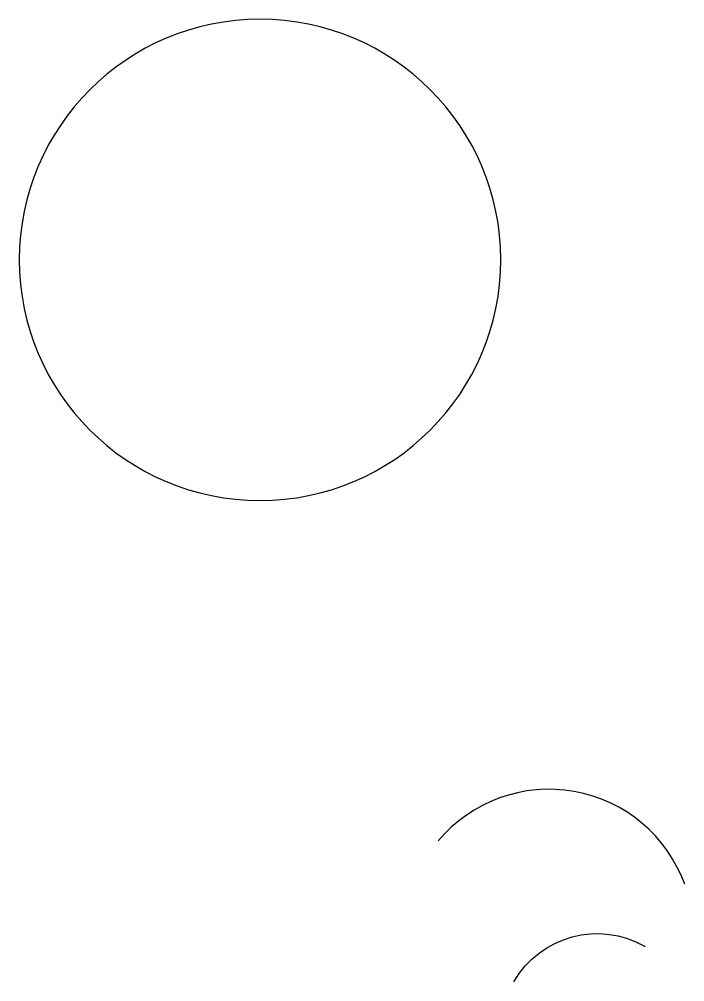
# Model space of a CAD drawing. Header units: millimetres. Extents: x -15 to -1.2, y 5 to 25.
import ezdxf

# ---------------------------------------------------------------- set-up
doc = ezdxf.new("R2010")
doc.units = ezdxf.units.MM
doc.layers.add('CUT', color=1, linetype='Continuous')
doc.layers.add('SCORE', color=3, linetype='Continuous')

msp = doc.modelspace()

# ---------------------------------------------------------------- linework, layer by layer
at = {"layer": 'CUT', "extrusion": (0, 0, -1)}
msp.add_circle((10, 20), 5, dxfattribs=at)
at = {"layer": 'SCORE'}
msp.add_arc((-4, 6), 3, 20, 140, dxfattribs=at)
at = {"layer": 'SCORE', "extrusion": (0, 0, -1)}
msp.add_arc((3, 4), 2, 30, 120, dxfattribs=at)

doc.saveas('drawing.dxf')
